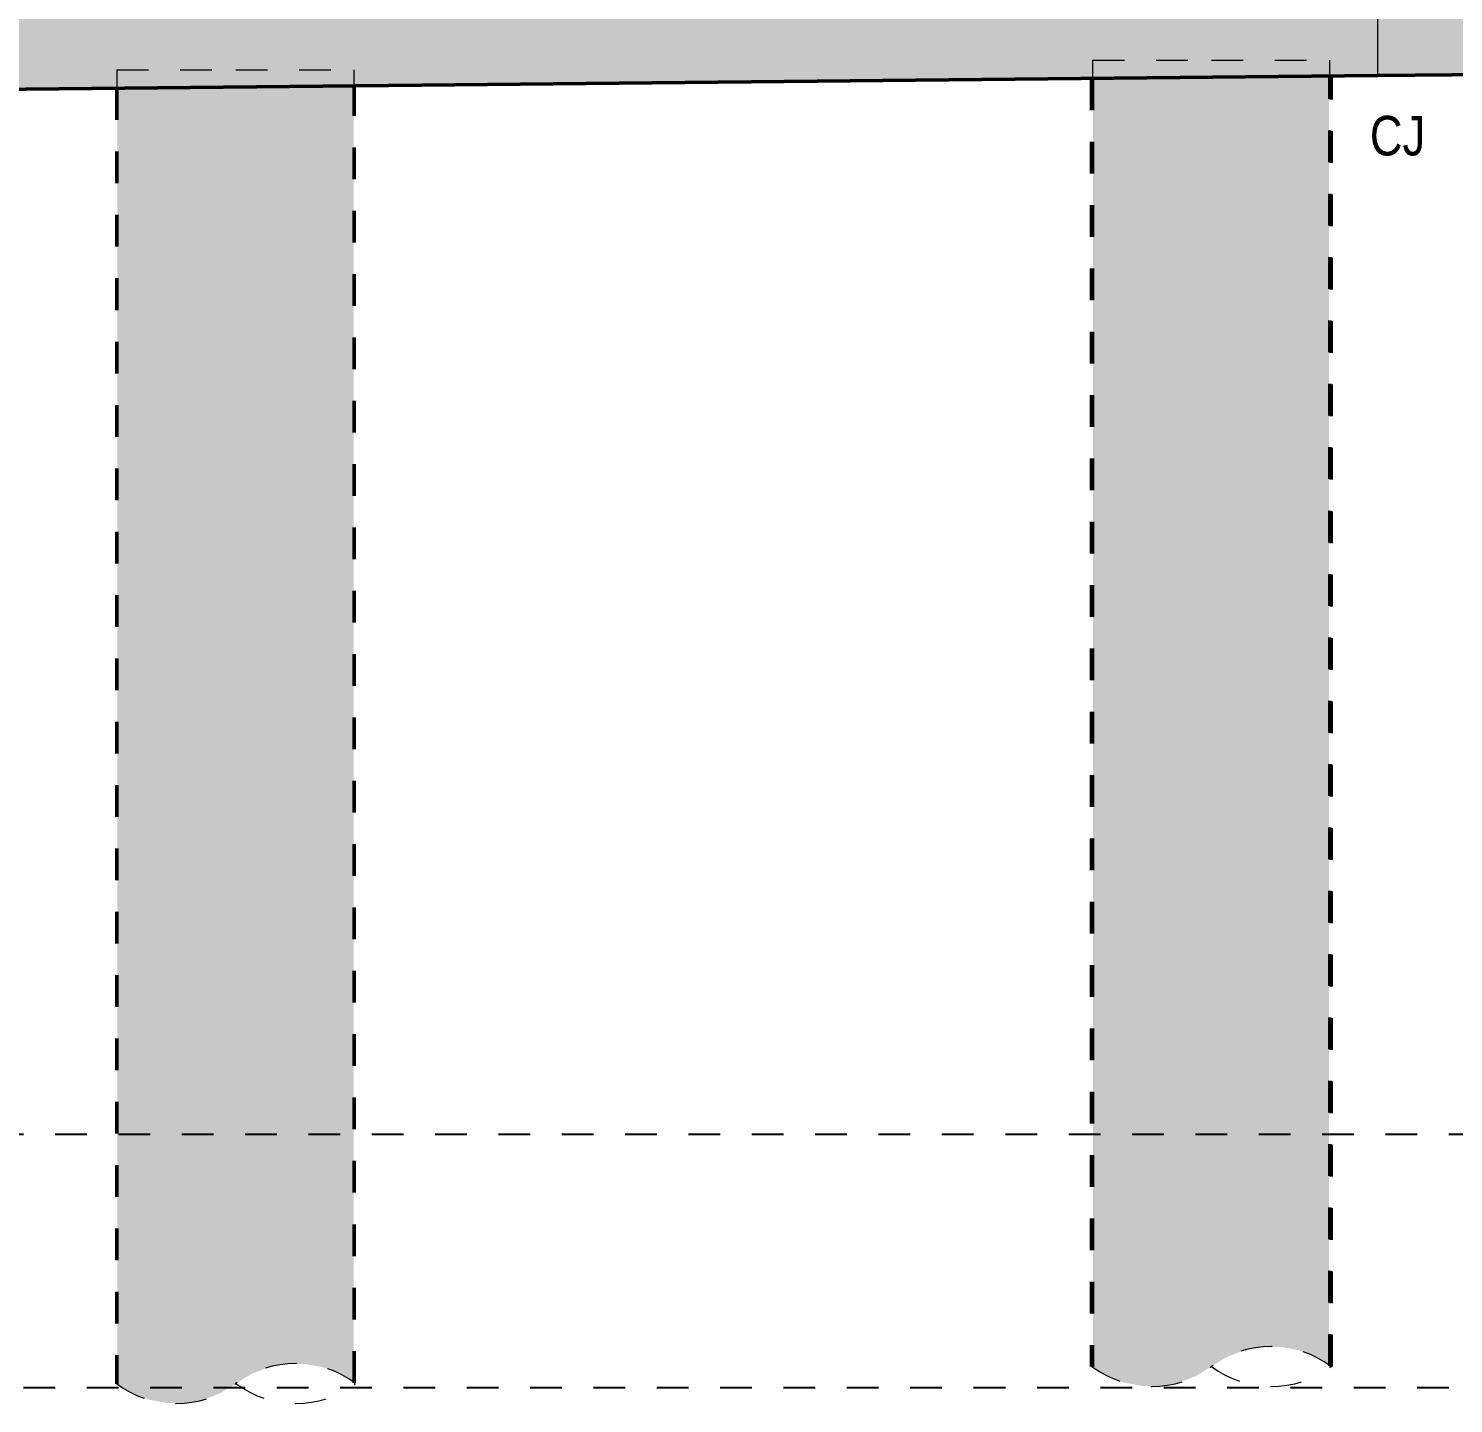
# Model space of a CAD drawing. Header units: metres. Extents: x -1693 to -1567, y 3 to 23.
# Drawn here: x -1638.793 to -1634.294, y 13.599 to 17.941 of the extents above; entities that cross this region are included whole.
import ezdxf

# ---------------------------------------------------------------- set-up
doc = ezdxf.new("R2010")
doc.units = ezdxf.units.M
doc.linetypes.add('Dash dot', pattern=[0.015875, 0.00635, -0.004763, 0, -0.004763])
doc.linetypes.add('JacobsDash', pattern=[0.0045, 0.003, -0.0015])
for name, color, linetype, lineweight in [('BRIDGE-ABUTMENT-CONC', 7, 'Continuous', 50), ('D-BDGE', 7, 'Continuous', 13), ('D-BDGE-FNDN-PILE-CONC', 7, 'Continuous', 50), ('D-BDGE-LINE', 7, 'Continuous', 9), ('D-ENHA-TEXT', 7, 'Continuous', 9)]:
    doc.layers.add(name, color=color, linetype=linetype, lineweight=lineweight)
for name, color, linetype, lineweight, true_color in [('BRIDGE-FRAMING-LINE-18-HID', 7, 'Continuous', 13, 0x8c8cc6), ('D-BDGE-FNDN', 7, 'Continuous', 13, 0x8c8cc6), ('D-BDGE-FNDN-LINES-18-HID', 7, 'Continuous', 13, 0x8c8cc6)]:
    doc.layers.add(name, color=color, linetype=linetype, lineweight=lineweight, true_color=true_color)
doc.styles.add('Arial Narrow', font='ARIALN.TTF', dxfattribs={"height": 0.125})

# ---------------------------------------------------------------- blocks, each defined once
blk = doc.blocks.new('01_SFO_FRP_Pile_CastInPlace_CS - CAST-IN-PLACE PILE - 0750-V47-DRG-2871022 - SECTION 3')
at = {"layer": 'D-BDGE-FNDN', "linetype": 'JacobsDash', "lineweight": 18, "true_color": 0xe1e1e1}
for points in [[(-1681.7647, 13.6008), (-1681.7069, 13.6008), (-1681.6501, 13.6114), (-1681.5962, 13.6323), (-1681.5476, 13.6627), (-1681.5476, 17.756), (-1681.9217, 17.7522), (-1681.9217, 17.7522), (-1681.9212, 13.6606), (-1681.8728, 13.6313), (-1681.8215, 13.6114), (-1681.7674, 13.6013)], [(-1681.5476, 13.6624), (-1681.4979, 13.6931), (-1681.444, 13.714), (-1681.3872, 13.7246), (-1681.3294, 13.7246), (-1681.2726, 13.714), (-1681.2187, 13.6931), (-1681.1754, 13.6663), (-1681.1754, 17.7597), (-1681.5476, 17.756), (-1681.5476, 13.6624)]]:
    blk.add_hatch(color=254, dxfattribs=at).paths.add_polyline_path(points)
at = {"layer": 'D-BDGE-FNDN-LINES-18-HID', "color": 252, "linetype": 'JacobsDash', "lineweight": 18, "true_color": 0x888888}
for p, q in [((-1681.9235, 17.8103), (-1681.9235, 17.7523)), ((-1681.9229, 17.8103), (-1681.5476, 17.8103)), ((-1681.5476, 17.8103), (-1681.1741, 17.8103)), ((-1681.1735, 17.7598), (-1681.1735, 17.8103))]:
    blk.add_line(p, q, dxfattribs=at)
at = {"layer": 'D-BDGE-FNDN-PILE-CONC', "color": 252, "linetype": 'JacobsDash', "true_color": 0x888888}
for p, q in [((-1681.9235, 17.7522), (-1681.9235, 13.6621)), ((-1681.1735, 13.6652), (-1681.1735, 17.7598))]:
    blk.add_line(p, q, dxfattribs=at)
blk = doc.blocks.new('01_SFO_FRP_Pile_CastInPlace_CS - CAST-IN-PLACE PILE - 0750-V48-DRG-2871022 - SECTION 3')
at = {"layer": 'D-BDGE-FNDN', "linetype": 'JacobsDash', "lineweight": 18, "true_color": 0xe1e1e1}
for points in [[(-1678.6552, 13.6546), (-1678.6273, 13.6546), (-1678.5705, 13.6652), (-1678.5166, 13.686), (-1678.4676, 13.7165), (-1678.4676, 17.787), (-1678.841, 17.7832), (-1678.841, 13.714), (-1678.7958, 13.686), (-1678.742, 13.6652), (-1678.6851, 13.6546)], [(-1678.4676, 13.7164), (-1678.4183, 13.7469), (-1678.3645, 13.7677), (-1678.3076, 13.7784), (-1678.2498, 13.7784), (-1678.193, 13.7677), (-1678.1391, 13.7469), (-1678.096, 13.7202), (-1678.096, 17.7907), (-1678.4676, 17.787), (-1678.4676, 13.7165)]]:
    blk.add_hatch(color=254, dxfattribs=at).paths.add_polyline_path(points)
at = {"layer": 'D-BDGE-FNDN-LINES-18-HID', "color": 252, "linetype": 'JacobsDash', "lineweight": 18, "true_color": 0x888888}
for p, q in [((-1678.8435, 17.8408), (-1678.8435, 17.7832)), ((-1678.8424, 17.8408), (-1678.4676, 17.8408)), ((-1678.4676, 17.8408), (-1678.0946, 17.8408)), ((-1678.0935, 17.7908), (-1678.0935, 17.8408))]:
    blk.add_line(p, q, dxfattribs=at)
at = {"layer": 'D-BDGE-FNDN-PILE-CONC', "color": 252, "linetype": 'JacobsDash', "true_color": 0x888888}
for p, q in [((-1678.8435, 17.7832), (-1678.8435, 13.7155)), ((-1678.0935, 13.7186), (-1678.0935, 17.7907))]:
    blk.add_line(p, q, dxfattribs=at)
blk = doc.blocks.new('CS_DET_Pile-Column_BreakLine - Tubular BreakLine-5609597-DRG-2871022 - SECTION 3')
at = {"layer": 'D-BDGE-LINE', "color": 8, "linetype": 'JacobsDash', "lineweight": 18, "true_color": 0x808080}
for centre, start, end in [((-1681.3583, 13.4126), 52.9573, 127.0427), ((-1681.7358, 13.9128), 232.9573, 307.0427), ((-1681.3583, 13.9128), 232.9573, 307.0427)]:
    blk.add_arc(centre, 0.3133, start, end, dxfattribs=at)
blk = doc.blocks.new('CS_DET_Pile-Column_BreakLine - Tubular BreakLine-5609642-DRG-2871022 - SECTION 3')
at = {"layer": 'D-BDGE-LINE', "color": 8, "linetype": 'JacobsDash', "lineweight": 18, "true_color": 0x808080}
for centre, start, end in [((-1678.2787, 13.4664), 52.9573, 127.0427), ((-1678.6562, 13.9665), 232.9573, 307.0427), ((-1678.2787, 13.9665), 232.9573, 307.0427)]:
    blk.add_arc(centre, 0.3133, start, end, dxfattribs=at)

msp = doc.modelspace()

# ---------------------------------------------------------------- hatches: boundary and pattern name
at = {"layer": 'BRIDGE-ABUTMENT-CONC', "true_color": 0xc0c0c0}
for points in [[(-1634.533, 17.7922), (-1631.3267, 17.8243), (-1631.2277, 17.9253), (-1628.7282, 17.9503), (-1628.6272, 17.8514), (-1624.078, 17.8969), (-1624.078, 19.0932), (-1634.5329, 18.9892), (-1634.533, 17.8117)], [(-1647.1515, 17.6654), (-1634.5334, 17.7922), (-1634.5334, 18.9892), (-1647.1515, 18.8632), (-1647.1515, 17.8117)]]:
    msp.add_hatch(color=9, dxfattribs=at).paths.add_polyline_path(points)

# ---------------------------------------------------------------- linework, layer by layer
at = {"layer": 'BRIDGE-ABUTMENT-CONC'}
for p, q in [((-1631.3267, 17.8243), (-1634.5329, 17.7922)), ((-1634.5334, 17.7922), (-1647.1515, 17.6654))]:
    msp.add_line(p, q, dxfattribs=at)
at = {"layer": 'BRIDGE-FRAMING-LINE-18-HID', "color": 7, "linetype": 'JacobsDash', "lineweight": 18}
msp.add_line((-1634.5333, 17.7922), (-1634.533, 17.7922), dxfattribs=at)
at = {"layer": 'D-BDGE', "linetype": 'JacobsDash', "lineweight": 18}
for p, q in [((-1634.5334, 18.9923), (-1634.5334, 17.7922)), ((-1634.533, 17.7922), (-1634.5329, 18.9923))]:
    msp.add_line(p, q, dxfattribs=at)
at = {"layer": 'D-BDGE', "color": 8, "linetype": 'JacobsDash', "lineweight": 50, "true_color": 0x808080}
for p, q in [((-1635.4365, 17.7832), (-1635.4365, 13.7172)), ((-1634.6805, 13.7165), (-1634.6805, 17.7908))]:
    msp.add_line(p, q, dxfattribs=at)
at = {"layer": 'D-BDGE', "color": 17, "linetype": 'Dash dot', "lineweight": 25, "true_color": 0x804040}
msp.add_line((-1647.5087, 14.45), (-1611.0087, 14.45), dxfattribs=at)
at = {"layer": 'D-BDGE', "color": 53, "linetype": 'Dash dot', "lineweight": 25, "true_color": 0xc8c33c}
msp.add_line((-1647.4087, 13.65), (-1611.0087, 13.65), dxfattribs=at)

# ---------------------------------------------------------------- block references
at = {"layer": 'D-BDGE-FNDN-LINES-18-HID', "color": 252, "linetype": 'JacobsDash', "lineweight": 18, "true_color": 0x888888}
for name in ['01_SFO_FRP_Pile_CastInPlace_CS - CAST-IN-PLACE PILE - 0750-V48-DRG-2871022 - SECTION 3', '01_SFO_FRP_Pile_CastInPlace_CS - CAST-IN-PLACE PILE - 0750-V47-DRG-2871022 - SECTION 3']:
    msp.add_blockref(name, (43.4095, 0), dxfattribs=at)
at = {"layer": 'D-BDGE-LINE', "color": 8, "linetype": 'JacobsDash', "true_color": 0x808080}
for name in ['CS_DET_Pile-Column_BreakLine - Tubular BreakLine-5609642-DRG-2871022 - SECTION 3', 'CS_DET_Pile-Column_BreakLine - Tubular BreakLine-5609597-DRG-2871022 - SECTION 3']:
    msp.add_blockref(name, (43.4095, 0), dxfattribs=at)

# ---------------------------------------------------------------- next in the draw order: texts
at = {"layer": 'D-ENHA-TEXT', "insert": (-1634.558, 17.6652), "char_height": 0.125, "attachment_point": 1, "style": 'Arial Narrow', "bg_fill": 3, "box_fill_scale": 1, "bg_fill_color": 256, "bg_fill_transparency": 0}
msp.add_mtext('CJ', dxfattribs=at)

doc.saveas('drawing.dxf')
